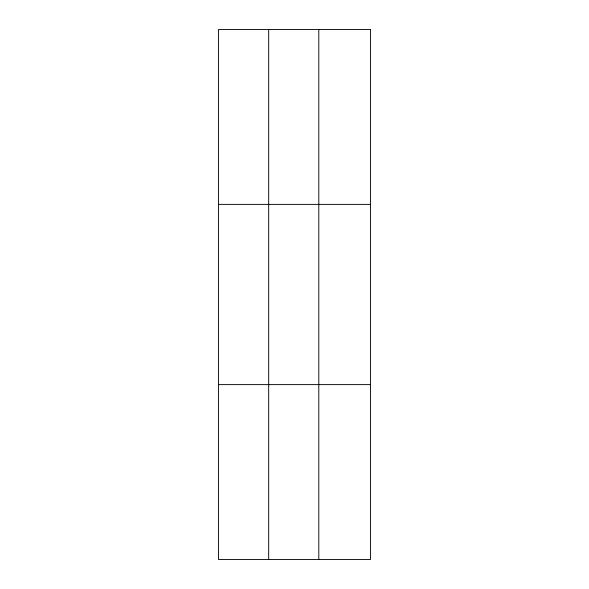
<?xml version="1.0" encoding="UTF-8"?>
<svg xmlns="http://www.w3.org/2000/svg" width="589" height="589" viewBox="0 0 589 589"><rect width="100%" height="100%" fill="white"/><g stroke="black" fill="none" stroke-linecap="round" stroke-linejoin="round"><path stroke-width="0.88" d="M268.68 29.45L268.68 559.55M318.804 29.45L318.804 559.55M218.563 204.383L370.437 204.383M218.563 384.617L370.437 384.617M370.437 29.45L370.437 559.55L218.563 559.55L218.563 29.45L370.437 29.45"/></g></svg>
